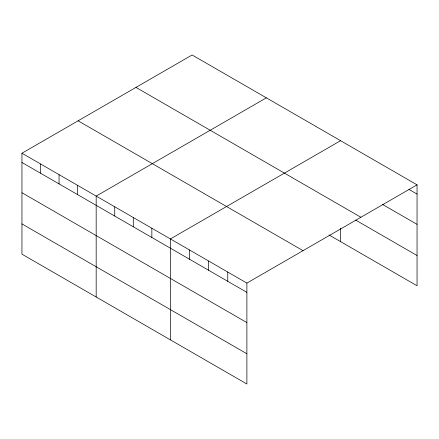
<?xml version="1.0" encoding="UTF-8"?>
<svg xmlns="http://www.w3.org/2000/svg" width="439" height="439" viewBox="0 0 439 439"><rect width="100%" height="100%" fill="white"/><g stroke="black" fill="none" stroke-linecap="round" stroke-linejoin="round"><path stroke-width="0.66" d="M246.883 322.599L246.883 283.089L21.95 153.227L21.95 254.154L246.883 384.021L246.883 322.599L21.95 192.737M328.976 234.92L417.05 285.773L417.05 184.846L192.117 54.979L21.95 153.227M266.347 97.837L96.179 196.085L96.179 297.011M340.576 140.689L170.403 238.937L170.403 339.863M246.883 283.089L417.05 184.846M408.939 189.418L417.05 194.098M382.287 204.283L417.05 224.351M135.964 87.405L360.896 217.267M355.639 220.065L417.05 255.52M78.104 120.807L303.036 250.669M21.95 162.485L246.883 292.347M21.95 223.906L246.883 353.768M340.576 228.176L340.576 241.62M227.759 272.054L227.759 281.306M208.64 261.013L208.64 270.27M189.522 249.978L189.522 259.229M151.845 228.225L151.845 237.477M133.291 217.508L133.291 226.765M114.733 206.796L114.733 216.054M77.621 185.368L77.621 194.625M59.062 174.656L59.062 183.914M40.509 163.945L40.509 173.196"/></g></svg>
